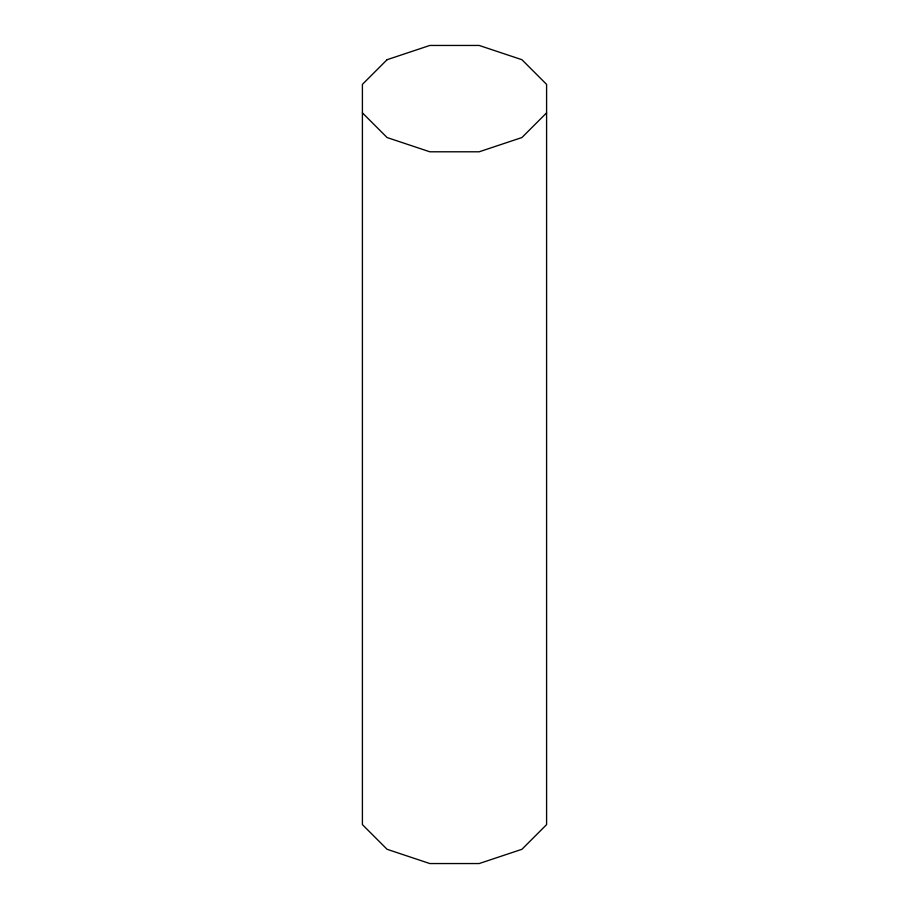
<?xml version="1.0" encoding="UTF-8"?>
<svg xmlns="http://www.w3.org/2000/svg" width="909" height="909" viewBox="0 0 909 909"><rect width="100%" height="100%" fill="white"/><g stroke="black" fill="none" stroke-linecap="round" stroke-linejoin="round"><path stroke-width="1.36" d="M546.593 112.864L521.914 137.543L479.179 151.792L429.821 151.792L387.086 137.543L362.407 112.864M387.086 59.699L362.407 84.378L362.407 824.622L387.086 849.301L429.821 863.55L479.179 863.55L521.914 849.301L546.593 824.622L546.593 84.378L521.914 59.699L479.179 45.45L429.821 45.45L387.086 59.699"/></g></svg>
